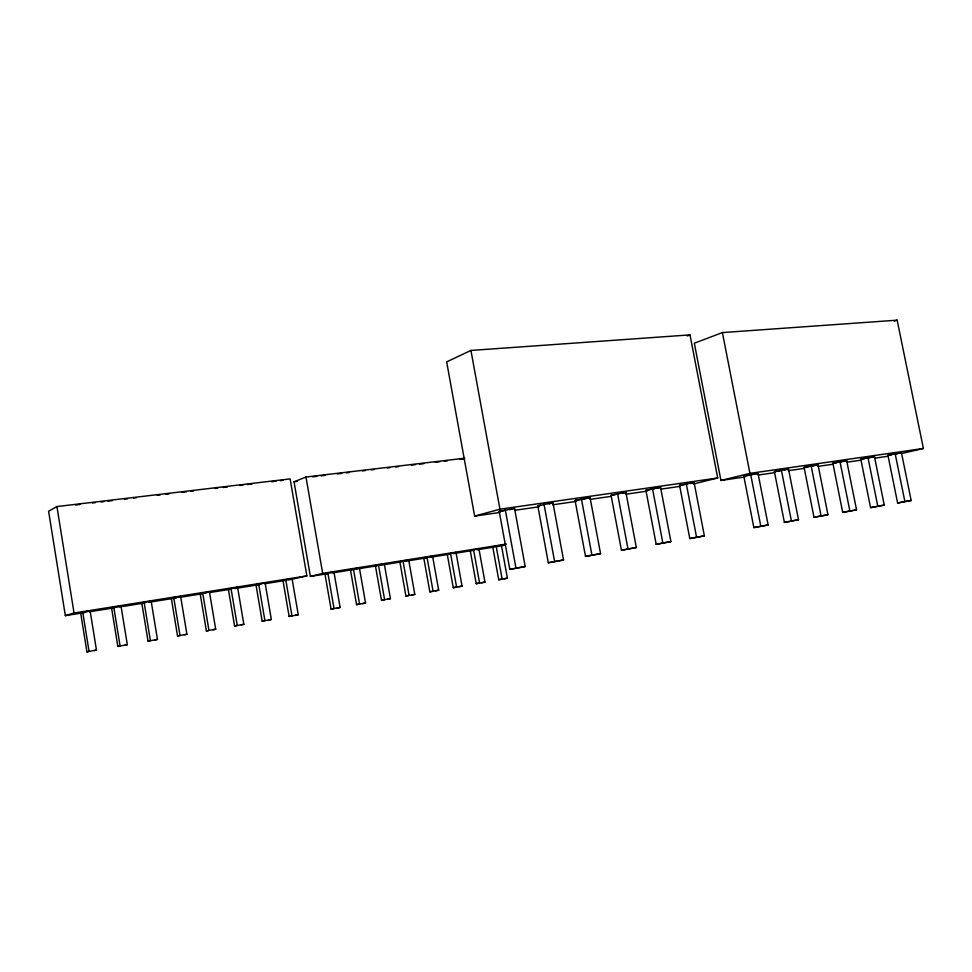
<?xml version="1.0" encoding="UTF-8"?>
<svg xmlns="http://www.w3.org/2000/svg" width="972" height="972" viewBox="0 0 972 972"><rect width="100%" height="100%" fill="white"/><g stroke="black" fill="none" stroke-linecap="round" stroke-linejoin="round"><path stroke-width="1.46" d="M288.769 579.907L306.86 575.898L290.118 478.904L56.923 506.558L48.6 511.223L65.343 615.653L84.831 612.53M693.413 483.995L717.725 477.981L689.974 334.89L470.934 350.442L446.658 361.876L474.64 516.108L500.143 512.414M328.257 573.589L310.384 576.445L294.03 481.796L305.973 477.033L464.774 458.201M687.204 335.96L689.974 334.89M901.542 453.535L923.4 448.493L897.156 320.177L722.403 332.582L694.312 343.225L720.945 480.447L744.856 476.985M894.325 321.125L897.156 320.177M65.343 615.653L74.042 613.028L306.86 575.898M96.459 650.086L86.921 651.823L80.627 612.737L90.129 610.938L96.459 650.086L94.296 650.535M90.129 610.938L80.627 612.737M127.32 644.691L117.843 646.416L111.561 607.804L121.002 606.006L127.32 644.691L125.036 645.153M121.002 606.006L111.561 607.804M157.464 639.418L148.036 641.131L141.778 602.968L151.17 601.182L157.464 639.418L155.07 639.904M148.813 601.85L151.17 601.182M173.733 597.586L171.303 598.254L177.548 635.967L186.916 634.254L180.634 596.48L173.733 597.586L180.014 635.469L177.548 635.967M178.18 597.148L180.634 596.48M474.64 516.108L499.948 509.207L717.725 477.981M499.219 511.345L514.54 508.368L525.208 566.53L509.826 569.349L499.219 511.345L504.504 510.579M509.68 509.68L514.54 508.368M215.699 629.224L206.392 630.913L200.159 593.637L209.442 591.887L215.699 629.224L213.111 629.747M537.795 505.78L552.947 502.84L563.541 559.969L548.317 562.764L537.795 505.78L540.772 505.355M549.204 503.836L552.947 502.84M243.838 624.303L234.58 625.98L228.371 589.129L237.593 587.392L243.838 624.303L241.153 624.838M237.593 587.392L228.371 589.129M575.06 500.398L590.04 497.506L600.562 553.639L585.509 556.397L575.06 500.398L580.794 499.572M583.674 499.158L590.04 497.506M271.346 619.48L262.161 621.157L255.964 584.719L265.125 582.993L271.346 619.48L268.576 620.039M611.06 495.21L625.895 492.342L636.332 547.515L621.436 550.249L611.06 495.21L615.227 494.602M621.995 493.339L625.895 492.342M298.258 614.778L289.121 616.442L282.949 580.418L292.062 578.692L298.258 614.778L295.403 615.337M292.062 578.692L282.949 580.418M645.882 490.18L660.559 487.361L670.923 541.598L656.185 544.296L645.882 490.18L653.949 489.025M656.586 488.357L660.559 487.361M310.384 576.445L322.68 573.371L506.473 544.053M340.115 607.451L331.063 609.104L324.915 573.711L333.943 571.998L340.115 607.451L337.126 608.035M679.574 485.32L694.093 482.525L704.372 535.876L689.792 538.549L679.574 485.32L687.374 484.202M330.99 572.739L333.943 571.998M690.059 483.534L694.093 482.525M365.545 603.005L356.542 604.645L350.418 569.628L359.397 567.94L365.545 603.005L362.483 603.6M358.389 568.183L350.418 569.628M720.945 480.447L749.934 473.364L923.4 448.493M390.428 598.643L381.486 600.271L375.386 565.643L384.305 563.954L390.428 598.643L387.306 599.262M743.787 476.061L758.002 473.328L768.123 524.965L753.847 527.577L743.787 476.061L749.643 475.211M384.305 563.954L375.386 565.643M752.486 474.664L758.002 473.328M402.991 560.978L399.844 561.731L405.919 596.006L414.801 594.378L408.702 560.066L402.991 560.978L409.091 595.386L405.919 596.006M774.405 471.639L788.474 468.941L798.51 519.765L784.38 522.353L774.405 471.639L781.488 470.618M405.543 560.82L407.645 560.322M784.283 469.95L788.474 468.941M438.676 590.211L429.843 591.814L423.78 557.904L432.589 556.251L438.676 590.211L435.42 590.842M804.087 467.362L818.011 464.689L827.962 514.735L813.989 517.286L804.087 467.362L809.591 466.56M432.589 556.251L423.78 557.904M812.373 466.038L818.011 464.689M462.052 586.116L453.268 587.708L447.242 554.162L456.002 552.509L462.052 586.116L458.735 586.76M832.87 463.207L846.648 460.57L856.539 509.838L842.7 512.365L832.87 463.207L836.88 462.623M452.709 553.287L456.002 552.509M839.553 462.247L846.648 460.57M484.955 582.107L476.231 583.698L470.217 550.492L478.929 548.852L484.955 582.107L481.59 582.763M860.815 459.173L874.448 456.573L884.253 505.1L870.56 507.603L860.815 459.173L864.703 458.614M476.693 549.374L478.929 548.852M867.291 458.237L874.448 456.573M507.408 578.182L498.733 579.762L492.743 546.884L501.394 545.256L507.408 578.182L503.982 578.838M887.934 455.261L901.445 452.685L911.165 500.495L897.606 502.974L887.934 455.261L891.713 454.714M894.228 454.349L901.445 452.685M500.969 545.96L505.319 544.964M86.921 651.823L89.059 651.386L82.729 612.117M117.843 646.416L120.091 645.955L113.773 607.16M148.036 641.131L150.405 640.645L144.111 602.312M184.425 634.765L186.916 634.254M509.826 569.349L525.208 566.53M206.392 630.913L208.956 630.403L202.698 592.956M548.317 562.764L563.541 559.969M234.58 625.98L237.253 625.446L231.008 588.437M585.509 556.397L600.562 553.639M262.161 621.157L264.906 620.61L258.686 584.014M621.436 550.249L636.332 547.515M289.121 616.442L291.965 615.884L285.756 579.701M656.185 544.296L670.923 541.598M331.063 609.104L334.028 608.521L327.856 572.97M689.792 538.549L704.372 535.876M356.542 604.645L359.579 604.049L353.431 568.887M381.486 600.271L384.596 599.663L378.473 564.89M753.847 527.577L768.123 524.965M411.606 595.01L414.801 594.378M429.843 591.814L433.075 591.183L427 557.138M813.989 517.286L827.962 514.735M453.268 587.708L456.573 587.076L450.51 553.384M842.7 512.365L856.539 509.838M476.231 583.698L479.585 583.042L473.558 549.702M498.733 579.762L502.147 579.105L496.133 546.106M798.51 519.765L791.415 520.98L781.354 469.962M884.253 505.1L877.777 506.205L867.96 457.508M911.165 500.495L904.883 501.564L895.139 453.596M784.38 522.353L791.451 521.138M870.56 507.603L877.023 506.497M897.606 502.974L903.887 501.892M141.778 602.968L145.994 602.3M172.676 598.035L176.807 597.379M200.159 593.637L206.878 592.568M255.964 584.719L261.103 583.905M324.915 573.711L328.56 573.128M447.242 554.162L449.975 553.724M470.217 550.492L474.239 549.848M492.743 546.884L498.004 546.045M89.327 611.813L114.818 607.731M119.325 607.014L144.816 602.932M149.311 602.215L176.297 597.902M180.804 597.173L201.799 593.819M209.296 592.616L230.291 589.263M234.787 588.546L260.277 584.464M264.773 583.747L285.768 580.381M332.716 572.873L353.565 569.543M356.542 569.07L377.391 565.728M380.368 565.254L401.217 561.913M404.194 561.439L426.526 557.867M429.503 557.393L450.352 554.064M453.329 553.578L474.166 550.249M477.155 549.775L493.533 547.151M496.51 546.677L499.487 546.203M515.136 510.251L539.132 506.777M552.631 504.82L576.627 501.345M590.125 499.389L611.121 496.352M626.126 494.177L647.121 491.139M660.62 489.183L680.121 486.352M758.306 475.029L774.745 472.647M788.195 470.703L804.634 468.322M818.084 466.378L833.028 464.215M846.478 462.259L861.423 460.096M874.861 458.152L888.311 456.208M75.573 505.003L79.923 504.48M92.401 502.998L95.232 502.67M100.906 501.989L103.737 501.649M107.989 501.151L112.242 500.641M124.501 499.183L127.49 498.83M133.456 498.126L136.432 497.773M157.294 495.295L160.21 494.942M166.042 494.25L168.958 493.91M182.153 492.342L186.417 491.832M190.694 491.322L193.55 490.982M214.897 488.454L217.679 488.114M223.256 487.458L227.436 486.96M240.133 485.453L243.085 485.101M247.508 484.578L251.942 484.044M271.747 481.699L276.084 481.176M280.41 480.666L283.302 480.326M312.644 476.839L316.823 476.341M321.015 475.843L325.195 475.344M337.26 473.911L341.719 473.388M346.19 472.854L349.167 472.501M362.459 470.922L365.375 470.57M371.207 469.877L374.123 469.537M387.148 467.982L390.003 467.654M395.701 466.973L398.556 466.633M411.314 465.114L415.506 464.616M419.697 464.118L423.889 463.62M435.262 462.271L439.781 461.736M444.301 461.202L447.314 460.837M459.926 459.343L464.349 458.82M294.03 481.796L297.043 481.432M839.966 461.53L849.868 510.98M811.11 465.685L821.085 515.901M750.663 474.385L760.809 526.217M722.403 332.582L749.934 473.364M686.268 483.655L696.572 537.212M652.479 488.515L662.855 542.984M617.536 493.545L627.997 548.937M581.402 498.745L591.936 555.109M543.992 504.128L554.611 561.5M505.27 509.705L515.962 568.11M470.934 350.442L499.948 509.207M305.973 477.033L322.68 573.371M56.923 506.558L74.042 613.028"/></g></svg>
